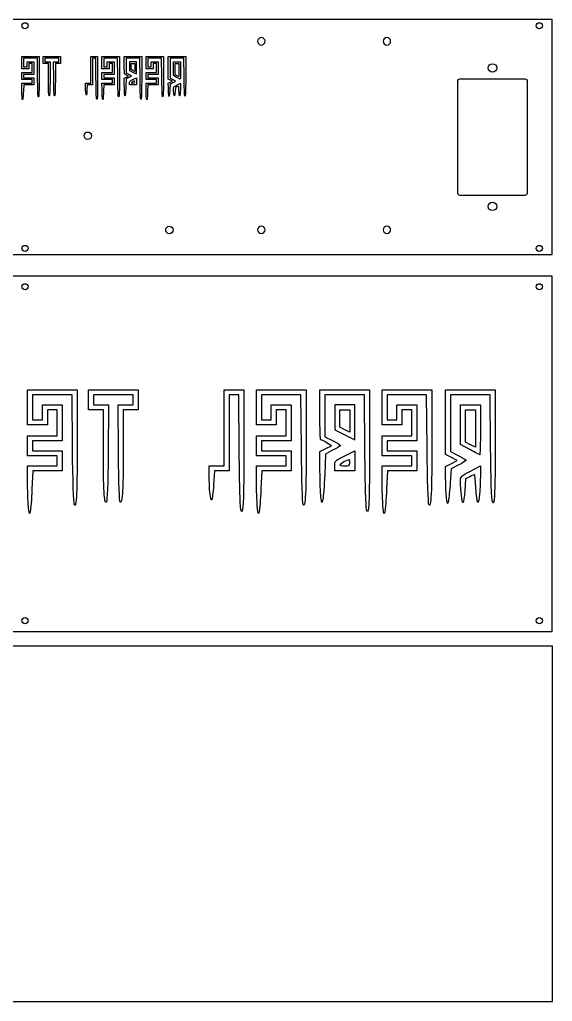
# Model space of a CAD drawing. Extents: x -6 to 426, y -422 to -25.
# Drawn here: x 210.2 to 425.8, y -421.9 to -25 of the extents above; entities that cross this region are included whole.
import ezdxf

# ---------------------------------------------------------------- set-up
doc = ezdxf.new("R2010")
doc.units = 0
doc.layers.add('LAYER_1', color=7, linetype='CONTINUOUS')

msp = doc.modelspace()

# ---------------------------------------------------------------- linework, layer by layer
at = {"layer": 'LAYER_1', "color": 250}
for points in [[(-5.87, -119.98), (425.63, -119.98), (425.63, -24.99), (-5.87, -24.99), (-5.87, -119.98), (-5.87, -119.98)], [(257.5, -44.48), (257.5, -42), (254.67, -42), (254.67, -45.54), (256.08, -46.24), (257.5, -46.96), (257.5, -44.48), (257.5, -44.48)], [(255.39, -43.95), (255.39, -42.7), (256.78, -42.7), (256.78, -45.9), (256.08, -45.54), (255.39, -45.18), (255.39, -43.95), (255.39, -43.95)], [(273.19, -45.01), (273.19, -42.7), (274.61, -42.7), (274.61, -48.01), (273.91, -47.66), (273.19, -47.3), (273.19, -45.01), (273.19, -45.01)], [(-5.87, -272.28), (425.63, -272.28), (425.63, -128.68), (-5.87, -128.68), (-5.87, -272.28), (-5.87, -272.28)], [(345.79, -187.78), (345.79, -180.73), (337.72, -180.73), (337.72, -190.78), (341.75, -192.8), (345.79, -194.83), (345.79, -187.78), (345.79, -187.78)], [(339.74, -186.25), (339.74, -182.74), (343.78, -182.74), (343.78, -191.82), (341.75, -190.78), (339.74, -189.77), (339.74, -186.25), (339.74, -186.25)], [(390.58, -189.26), (390.58, -182.74), (394.6, -182.74), (394.6, -197.85), (392.59, -196.84), (390.58, -195.8), (390.58, -189.26), (390.58, -189.26)], [(-5.75, -421.85), (425.75, -421.85), (425.75, -278.26), (-5.75, -278.26), (-5.75, -421.85), (-5.75, -421.85)]]:
    msp.add_lwpolyline(points, dxfattribs=at)
for points, knots in [([(211.17, -27.48), (211.17, -28.16), (211.72, -28.73), (212.42, -28.73), (213.1, -28.73), (213.67, -28.16), (213.67, -27.48), (213.67, -26.78), (213.1, -26.23), (212.42, -26.23), (211.72, -26.23), (211.17, -26.78), (211.17, -27.48), (211.17, -27.48), (211.17, -27.48), (211.17, -27.48)], [0, 0, 0, 0, 1, 1, 1, 2, 2, 2, 3, 3, 3, 4, 4, 4, 5, 5, 5, 5]), ([(419.2, -27.48), (419.2, -28.16), (419.75, -28.73), (420.45, -28.73), (421.13, -28.73), (421.7, -28.16), (421.7, -27.48), (421.7, -26.78), (421.13, -26.23), (420.45, -26.23), (419.75, -26.23), (419.2, -26.78), (419.2, -27.48), (419.2, -27.48), (419.2, -27.48), (419.2, -27.48)], [0, 0, 0, 0, 1, 1, 1, 2, 2, 2, 3, 3, 3, 4, 4, 4, 5, 5, 5, 5]), ([(211.51, -57.1), (211.57, -56.8), (211.68, -55.38), (211.74, -53.96), (211.74, -53.96), (211.87, -51.36), (211.87, -51.36), (211.87, -51.36), (216.04, -51.36), (216.04, -51.36), (216.04, -51.36), (216.04, -48.52), (216.04, -48.52), (216.04, -48.52), (211.8, -48.52), (211.8, -48.52), (211.8, -48.52), (211.8, -47.13), (211.8, -47.13), (211.8, -47.13), (216.04, -47.13), (216.04, -47.13), (216.04, -47.13), (216.04, -42), (216.04, -42), (216.04, -42), (213.22, -42), (213.22, -42), (213.22, -42), (213.22, -44.12), (213.22, -44.12), (213.22, -44.12), (211.8, -44.12), (211.8, -44.12), (211.8, -44.12), (211.8, -40.59), (211.8, -40.59), (211.8, -40.59), (217.41, -40.59), (217.41, -40.59), (217.41, -40.59), (217.5, -48.14), (217.5, -48.14), (217.54, -52.71), (217.62, -55.85), (217.75, -56.1), (218.05, -56.82), (218.15, -54.39), (218.15, -46.83), (218.15, -46.83), (218.15, -39.89), (218.15, -39.89), (218.15, -39.89), (211.11, -39.89), (211.11, -39.89), (211.11, -39.89), (211.11, -44.82), (211.11, -44.82), (211.11, -44.82), (213.92, -44.82), (213.92, -44.82), (213.92, -44.82), (213.92, -42.7), (213.92, -42.7), (213.92, -42.7), (215.34, -42.7), (215.34, -42.7), (215.34, -42.7), (215.34, -46.41), (215.34, -46.41), (215.34, -46.41), (211.11, -46.41), (211.11, -46.41), (211.11, -46.41), (211.11, -49.24), (211.11, -49.24), (211.11, -49.24), (215.34, -49.24), (215.34, -49.24), (215.34, -49.24), (215.34, -50.64), (215.34, -50.64), (215.34, -50.64), (211.11, -50.64), (211.11, -50.64), (211.11, -50.64), (211.13, -53.16), (211.13, -53.16), (211.13, -54.53), (211.19, -56.12), (211.25, -56.65), (211.36, -57.52), (211.38, -57.56), (211.51, -57.1), (211.51, -57.1), (211.51, -57.1), (211.51, -57.1), (211.51, -57.1), (211.51, -57.1), (211.51, -57.1)], [0, 0, 0, 0, 1, 1, 1, 2, 2, 2, 3, 3, 3, 4, 4, 4, 5, 5, 5, 6, 6, 6, 7, 7, 7, 8, 8, 8, 9, 9, 9, 10, 10, 10, 11, 11, 11, 12, 12, 12, 13, 13, 13, 14, 14, 14, 15, 15, 15, 16, 16, 16, 17, 17, 17, 18, 18, 18, 19, 19, 19, 20, 20, 20, 21, 21, 21, 22, 22, 22, 23, 23, 23, 24, 24, 24, 25, 25, 25, 26, 26, 26, 27, 27, 27, 28, 28, 28, 29, 29, 29, 30, 30, 30, 31, 31, 31, 32, 32, 32, 33, 33, 33, 33]), ([(224.57, -54.6), (224.63, -53.86), (224.69, -50.87), (224.69, -47.97), (224.69, -47.97), (224.69, -42.7), (224.69, -42.7), (224.69, -42.7), (226.81, -42.7), (226.81, -42.7), (226.81, -42.7), (226.81, -39.89), (226.81, -39.89), (226.81, -39.89), (219.74, -39.89), (219.74, -39.89), (219.74, -39.89), (219.74, -42.7), (219.74, -42.7), (219.74, -42.7), (221.86, -42.7), (221.86, -42.7), (221.86, -42.7), (221.86, -48.14), (221.86, -48.14), (221.86, -54.11), (221.99, -56.08), (222.28, -55.76), (222.43, -55.64), (222.49, -53.41), (222.54, -48.8), (222.54, -48.8), (222.6, -42), (222.6, -42), (222.6, -42), (220.46, -42), (220.46, -42), (220.46, -42), (220.46, -40.59), (220.46, -40.59), (220.46, -40.59), (226.09, -40.59), (226.09, -40.59), (226.09, -40.59), (226.09, -42), (226.09, -42), (226.09, -42), (223.95, -42), (223.95, -42), (223.95, -42), (224.02, -48.8), (224.02, -48.8), (224.06, -53.41), (224.12, -55.64), (224.27, -55.76), (224.4, -55.91), (224.48, -55.59), (224.57, -54.6), (224.57, -54.6), (224.57, -54.6), (224.57, -54.6), (224.57, -54.6), (224.57, -54.6), (224.57, -54.6)], [0, 0, 0, 0, 1, 1, 1, 2, 2, 2, 3, 3, 3, 4, 4, 4, 5, 5, 5, 6, 6, 6, 7, 7, 7, 8, 8, 8, 9, 9, 9, 10, 10, 10, 11, 11, 11, 12, 12, 12, 13, 13, 13, 14, 14, 14, 15, 15, 15, 16, 16, 16, 17, 17, 17, 18, 18, 18, 19, 19, 19, 20, 20, 20, 21, 21, 21, 21]), ([(241.67, -56.04), (241.73, -55.28), (241.8, -51.34), (241.8, -47.27), (241.8, -47.27), (241.8, -39.89), (241.8, -39.89), (241.8, -39.89), (238.98, -39.89), (238.98, -39.89), (238.98, -39.89), (238.98, -50.64), (238.98, -50.64), (238.98, -50.64), (236.87, -50.64), (236.87, -50.64), (236.87, -50.64), (236.87, -51.93), (236.87, -51.93), (236.87, -53.71), (237.06, -55.64), (237.23, -55.47), (237.31, -55.38), (237.42, -54.43), (237.48, -53.35), (237.48, -53.35), (237.61, -51.36), (237.61, -51.36), (237.61, -51.36), (239.68, -51.36), (239.68, -51.36), (239.68, -51.36), (239.68, -40.59), (239.68, -40.59), (239.68, -40.59), (241.06, -40.59), (241.06, -40.59), (241.06, -40.59), (241.12, -48.59), (241.12, -48.59), (241.16, -53.5), (241.27, -56.71), (241.37, -56.99), (241.54, -57.35), (241.59, -57.2), (241.67, -56.04), (241.67, -56.04), (241.67, -56.04), (241.67, -56.04), (241.67, -56.04), (241.67, -56.04), (241.67, -56.04)], [0, 0, 0, 0, 1, 1, 1, 2, 2, 2, 3, 3, 3, 4, 4, 4, 5, 5, 5, 6, 6, 6, 7, 7, 7, 8, 8, 8, 9, 9, 9, 10, 10, 10, 11, 11, 11, 12, 12, 12, 13, 13, 13, 14, 14, 14, 15, 15, 15, 16, 16, 16, 17, 17, 17, 17]), ([(243.96, -57.1), (244.02, -56.8), (244.13, -55.38), (244.21, -53.96), (244.21, -53.96), (244.32, -51.36), (244.32, -51.36), (244.32, -51.36), (248.51, -51.36), (248.51, -51.36), (248.51, -51.36), (248.51, -48.52), (248.51, -48.52), (248.51, -48.52), (244.27, -48.52), (244.27, -48.52), (244.27, -48.52), (244.27, -47.13), (244.27, -47.13), (244.27, -47.13), (248.51, -47.13), (248.51, -47.13), (248.51, -47.13), (248.51, -42), (248.51, -42), (248.51, -42), (245.67, -42), (245.67, -42), (245.67, -42), (245.67, -44.12), (245.67, -44.12), (245.67, -44.12), (244.27, -44.12), (244.27, -44.12), (244.27, -44.12), (244.27, -40.59), (244.27, -40.59), (244.27, -40.59), (249.88, -40.59), (249.88, -40.59), (249.88, -40.59), (249.95, -48.14), (249.95, -48.14), (249.99, -52.71), (250.09, -55.85), (250.2, -56.1), (250.5, -56.82), (250.62, -54.39), (250.62, -46.83), (250.62, -46.83), (250.62, -39.89), (250.62, -39.89), (250.62, -39.89), (243.55, -39.89), (243.55, -39.89), (243.55, -39.89), (243.55, -44.82), (243.55, -44.82), (243.55, -44.82), (246.39, -44.82), (246.39, -44.82), (246.39, -44.82), (246.39, -42.7), (246.39, -42.7), (246.39, -42.7), (247.79, -42.7), (247.79, -42.7), (247.79, -42.7), (247.79, -46.41), (247.79, -46.41), (247.79, -46.41), (243.55, -46.41), (243.55, -46.41), (243.55, -46.41), (243.55, -49.24), (243.55, -49.24), (243.55, -49.24), (247.79, -49.24), (247.79, -49.24), (247.79, -49.24), (247.79, -50.64), (247.79, -50.64), (247.79, -50.64), (243.55, -50.64), (243.55, -50.64), (243.55, -50.64), (243.58, -53.16), (243.58, -53.16), (243.6, -54.53), (243.64, -56.12), (243.72, -56.65), (243.83, -57.52), (243.85, -57.56), (243.96, -57.1), (243.96, -57.1), (243.96, -57.1), (243.96, -57.1), (243.96, -57.1), (243.96, -57.1), (243.96, -57.1)], [0, 0, 0, 0, 1, 1, 1, 2, 2, 2, 3, 3, 3, 4, 4, 4, 5, 5, 5, 6, 6, 6, 7, 7, 7, 8, 8, 8, 9, 9, 9, 10, 10, 10, 11, 11, 11, 12, 12, 12, 13, 13, 13, 14, 14, 14, 15, 15, 15, 16, 16, 16, 17, 17, 17, 18, 18, 18, 19, 19, 19, 20, 20, 20, 21, 21, 21, 22, 22, 22, 23, 23, 23, 24, 24, 24, 25, 25, 25, 26, 26, 26, 27, 27, 27, 28, 28, 28, 29, 29, 29, 30, 30, 30, 31, 31, 31, 32, 32, 32, 33, 33, 33, 33]), ([(259.49, -56.04), (259.56, -55.28), (259.62, -51.34), (259.62, -47.27), (259.62, -47.27), (259.62, -39.89), (259.62, -39.89), (259.62, -39.89), (252.55, -39.89), (252.55, -39.89), (252.55, -39.89), (252.55, -43.42), (252.55, -43.42), (252.55, -45.35), (252.61, -46.94), (252.7, -46.94), (252.76, -46.94), (253.14, -47.15), (253.52, -47.38), (253.52, -47.38), (254.22, -47.8), (254.22, -47.8), (254.22, -47.8), (253.4, -48.21), (253.4, -48.21), (253.4, -48.21), (252.55, -48.61), (252.55, -48.61), (252.55, -48.61), (252.57, -51.34), (252.57, -51.34), (252.59, -52.86), (252.66, -54.53), (252.72, -55.06), (252.82, -56.02), (252.82, -56.02), (252.97, -55.42), (253.06, -55.08), (253.18, -53.5), (253.25, -51.89), (253.25, -51.89), (253.35, -48.97), (253.35, -48.97), (253.35, -48.97), (254.35, -48.44), (254.35, -48.44), (254.9, -48.14), (255.41, -47.85), (255.47, -47.78), (255.53, -47.72), (255.07, -47.4), (254.43, -47.08), (254.43, -47.08), (253.27, -46.51), (253.27, -46.51), (253.27, -46.51), (253.27, -40.59), (253.27, -40.59), (253.27, -40.59), (258.88, -40.59), (258.88, -40.59), (258.88, -40.59), (258.94, -48.59), (258.94, -48.59), (258.98, -53.5), (259.09, -56.71), (259.2, -56.99), (259.34, -57.35), (259.39, -57.2), (259.49, -56.04), (259.49, -56.04), (259.49, -56.04), (259.49, -56.04), (259.49, -56.04), (259.49, -56.04), (259.49, -56.04)], [0, 0, 0, 0, 1, 1, 1, 2, 2, 2, 3, 3, 3, 4, 4, 4, 5, 5, 5, 6, 6, 6, 7, 7, 7, 8, 8, 8, 9, 9, 9, 10, 10, 10, 11, 11, 11, 12, 12, 12, 13, 13, 13, 14, 14, 14, 15, 15, 15, 16, 16, 16, 17, 17, 17, 18, 18, 18, 19, 19, 19, 20, 20, 20, 21, 21, 21, 22, 22, 22, 23, 23, 23, 24, 24, 24, 25, 25, 25, 25]), ([(261.78, -57.1), (261.84, -56.8), (261.95, -55.38), (262.01, -53.96), (262.01, -53.96), (262.14, -51.36), (262.14, -51.36), (262.14, -51.36), (266.31, -51.36), (266.31, -51.36), (266.31, -51.36), (266.31, -48.52), (266.31, -48.52), (266.31, -48.52), (262.07, -48.52), (262.07, -48.52), (262.07, -48.52), (262.07, -47.13), (262.07, -47.13), (262.07, -47.13), (266.31, -47.13), (266.31, -47.13), (266.31, -47.13), (266.31, -42), (266.31, -42), (266.31, -42), (263.49, -42), (263.49, -42), (263.49, -42), (263.49, -44.12), (263.49, -44.12), (263.49, -44.12), (262.07, -44.12), (262.07, -44.12), (262.07, -44.12), (262.07, -40.59), (262.07, -40.59), (262.07, -40.59), (267.68, -40.59), (267.68, -40.59), (267.68, -40.59), (267.77, -48.14), (267.77, -48.14), (267.81, -52.71), (267.9, -55.85), (268.02, -56.1), (268.32, -56.82), (268.42, -54.39), (268.42, -46.83), (268.42, -46.83), (268.42, -39.89), (268.42, -39.89), (268.42, -39.89), (261.38, -39.89), (261.38, -39.89), (261.38, -39.89), (261.38, -44.82), (261.38, -44.82), (261.38, -44.82), (264.19, -44.82), (264.19, -44.82), (264.19, -44.82), (264.19, -42.7), (264.19, -42.7), (264.19, -42.7), (265.61, -42.7), (265.61, -42.7), (265.61, -42.7), (265.61, -46.41), (265.61, -46.41), (265.61, -46.41), (261.38, -46.41), (261.38, -46.41), (261.38, -46.41), (261.38, -49.24), (261.38, -49.24), (261.38, -49.24), (265.61, -49.24), (265.61, -49.24), (265.61, -49.24), (265.61, -50.64), (265.61, -50.64), (265.61, -50.64), (261.38, -50.64), (261.38, -50.64), (261.38, -50.64), (261.4, -53.16), (261.4, -53.16), (261.4, -54.53), (261.46, -56.12), (261.52, -56.65), (261.63, -57.52), (261.65, -57.56), (261.78, -57.1), (261.78, -57.1), (261.78, -57.1), (261.78, -57.1)], [0, 0, 0, 0, 1, 1, 1, 2, 2, 2, 3, 3, 3, 4, 4, 4, 5, 5, 5, 6, 6, 6, 7, 7, 7, 8, 8, 8, 9, 9, 9, 10, 10, 10, 11, 11, 11, 12, 12, 12, 13, 13, 13, 14, 14, 14, 15, 15, 15, 16, 16, 16, 17, 17, 17, 18, 18, 18, 19, 19, 19, 20, 20, 20, 21, 21, 21, 22, 22, 22, 23, 23, 23, 24, 24, 24, 25, 25, 25, 26, 26, 26, 27, 27, 27, 28, 28, 28, 29, 29, 29, 30, 30, 30, 31, 31, 31, 32, 32, 32, 32]), ([(277.31, -54.79), (277.38, -54.05), (277.42, -50.36), (277.42, -46.66), (277.42, -46.66), (277.42, -39.89), (277.42, -39.89), (277.42, -39.89), (270.37, -39.89), (270.37, -39.89), (270.37, -39.89), (270.37, -49.05), (270.37, -49.05), (270.37, -49.05), (271.2, -49.48), (271.2, -49.48), (271.2, -49.48), (272.04, -49.9), (272.04, -49.9), (272.04, -49.9), (271.2, -50.32), (271.2, -50.32), (271.2, -50.32), (270.37, -50.72), (270.37, -50.72), (270.37, -50.72), (270.39, -52.48), (270.39, -52.48), (270.39, -53.48), (270.46, -54.7), (270.54, -55.23), (270.65, -56.19), (270.67, -56.19), (270.77, -55.59), (270.86, -55.25), (270.96, -54.09), (271.03, -53.03), (271.03, -53.03), (271.16, -51.08), (271.16, -51.08), (271.16, -51.08), (272.17, -50.55), (272.17, -50.55), (272.72, -50.26), (273.23, -49.96), (273.29, -49.9), (273.36, -49.84), (272.89, -49.52), (272.23, -49.2), (272.23, -49.2), (271.07, -48.63), (271.07, -48.63), (271.07, -48.63), (271.07, -40.59), (271.07, -40.59), (271.07, -40.59), (276.68, -40.59), (276.68, -40.59), (276.68, -40.59), (276.76, -47.95), (276.76, -47.95), (276.81, -52.42), (276.91, -55.49), (277.02, -55.74), (277.17, -56.12), (277.21, -55.95), (277.31, -54.79), (277.31, -54.79), (277.31, -54.79), (277.31, -54.79), (277.31, -54.79), (277.31, -54.79), (277.31, -54.79)], [0, 0, 0, 0, 1, 1, 1, 2, 2, 2, 3, 3, 3, 4, 4, 4, 5, 5, 5, 6, 6, 6, 7, 7, 7, 8, 8, 8, 9, 9, 9, 10, 10, 10, 11, 11, 11, 12, 12, 12, 13, 13, 13, 14, 14, 14, 15, 15, 15, 16, 16, 16, 17, 17, 17, 18, 18, 18, 19, 19, 19, 20, 20, 20, 21, 21, 21, 22, 22, 22, 23, 23, 23, 24, 24, 24, 24]), ([(275.3, -45.54), (275.3, -45.54), (275.3, -42), (275.3, -42), (275.3, -42), (272.49, -42), (272.49, -42), (272.49, -42), (272.49, -47.61), (272.49, -47.61), (272.49, -47.61), (273.8, -48.33), (273.8, -48.33), (274.52, -48.73), (275.16, -49.05), (275.22, -49.05), (275.26, -49.05), (275.3, -47.46), (275.3, -45.54), (275.3, -45.54), (275.3, -45.54), (275.3, -45.54)], [0, 0, 0, 0, 1, 1, 1, 2, 2, 2, 3, 3, 3, 4, 4, 4, 5, 5, 5, 6, 6, 6, 7, 7, 7, 7]), ([(399.83, -44.48), (399.83, -45.41), (400.59, -46.17), (401.52, -46.17), (402.47, -46.17), (403.24, -45.41), (403.24, -44.48), (403.24, -43.55), (402.47, -42.79), (401.52, -42.79), (400.59, -42.79), (399.83, -43.55), (399.83, -44.48), (399.83, -44.48), (399.83, -44.48), (399.83, -44.48)], [0, 0, 0, 0, 1, 1, 1, 2, 2, 2, 3, 3, 3, 4, 4, 4, 5, 5, 5, 5]), ([(257.5, -49.94), (257.5, -49.94), (257.5, -48.52), (257.5, -48.52), (257.5, -48.52), (256.08, -49.24), (256.08, -49.24), (254.67, -49.94), (254.67, -49.94), (254.67, -50.66), (254.67, -50.66), (254.67, -51.36), (254.67, -51.36), (254.67, -51.36), (257.5, -51.36), (257.5, -51.36), (257.5, -51.36), (257.5, -49.94), (257.5, -49.94), (257.5, -49.94), (257.5, -49.94), (257.5, -49.94)], [0, 0, 0, 0, 1, 1, 1, 2, 2, 2, 3, 3, 3, 4, 4, 4, 5, 5, 5, 6, 6, 6, 7, 7, 7, 7]), ([(255.39, -50.51), (255.39, -50.39), (256.49, -49.77), (256.7, -49.77), (256.76, -49.77), (256.78, -49.96), (256.78, -50.22), (256.78, -50.6), (256.72, -50.64), (256.08, -50.64), (255.7, -50.64), (255.39, -50.58), (255.39, -50.51), (255.39, -50.51), (255.39, -50.51), (255.39, -50.51)], [0, 0, 0, 0, 1, 1, 1, 2, 2, 2, 3, 3, 3, 4, 4, 4, 5, 5, 5, 5]), ([(275.2, -54.6), (275.26, -53.86), (275.3, -52.65), (275.3, -51.93), (275.3, -51.93), (275.3, -50.62), (275.3, -50.62), (275.3, -50.62), (273.91, -51.38), (273.91, -51.38), (272.49, -52.14), (272.49, -52.14), (272.49, -52.86), (272.49, -54.09), (272.7, -55.93), (272.85, -55.85), (272.91, -55.8), (273.04, -55.02), (273.1, -54.11), (273.1, -54.11), (273.23, -52.46), (273.23, -52.46), (273.23, -52.46), (273.82, -52.16), (273.82, -52.16), (274.16, -52.02), (274.46, -51.89), (274.5, -51.89), (274.52, -51.89), (274.61, -52.73), (274.67, -53.77), (274.73, -54.83), (274.86, -55.74), (274.94, -55.83), (275.01, -55.89), (275.13, -55.34), (275.2, -54.6), (275.2, -54.6), (275.2, -54.6), (275.2, -54.6), (275.2, -54.6), (275.2, -54.6), (275.2, -54.6)], [0, 0, 0, 0, 1, 1, 1, 2, 2, 2, 3, 3, 3, 4, 4, 4, 5, 5, 5, 6, 6, 6, 7, 7, 7, 8, 8, 8, 9, 9, 9, 10, 10, 10, 11, 11, 11, 12, 12, 12, 13, 13, 13, 14, 14, 14, 14]), ([(387.47, -95.03), (387.47, -95.58), (387.93, -96.02), (388.48, -96.02), (388.48, -96.02), (414.58, -96.02), (414.58, -96.02), (415.13, -96.02), (415.58, -95.58), (415.58, -95.03), (415.58, -95.03), (415.58, -49.92), (415.58, -49.92), (415.58, -49.37), (415.13, -48.93), (414.58, -48.93), (414.58, -48.93), (388.48, -48.93), (388.48, -48.93), (387.93, -48.93), (387.47, -49.37), (387.47, -49.92), (387.47, -49.92), (387.47, -95.03), (387.47, -95.03), (387.47, -95.03), (387.47, -95.03), (387.47, -95.03)], [0, 0, 0, 0, 1, 1, 1, 2, 2, 2, 3, 3, 3, 4, 4, 4, 5, 5, 5, 6, 6, 6, 7, 7, 7, 8, 8, 8, 9, 9, 9, 9]), ([(399.83, -100.49), (399.83, -101.42), (400.59, -102.18), (401.52, -102.18), (402.47, -102.18), (403.24, -101.42), (403.24, -100.49), (403.24, -99.53), (402.47, -98.77), (401.52, -98.77), (400.59, -98.77), (399.83, -99.53), (399.83, -100.49), (399.83, -100.49), (399.83, -100.49), (399.83, -100.49)], [0, 0, 0, 0, 1, 1, 1, 2, 2, 2, 3, 3, 3, 4, 4, 4, 5, 5, 5, 5]), ([(211.17, -117.48), (211.17, -118.16), (211.72, -118.73), (212.42, -118.73), (213.1, -118.73), (213.67, -118.16), (213.67, -117.48), (213.67, -116.79), (213.1, -116.23), (212.42, -116.23), (211.72, -116.23), (211.17, -116.79), (211.17, -117.48), (211.17, -117.48), (211.17, -117.48), (211.17, -117.48)], [0, 0, 0, 0, 1, 1, 1, 2, 2, 2, 3, 3, 3, 4, 4, 4, 5, 5, 5, 5]), ([(419.2, -117.48), (419.2, -118.16), (419.75, -118.73), (420.45, -118.73), (421.13, -118.73), (421.7, -118.16), (421.7, -117.48), (421.7, -116.79), (421.13, -116.23), (420.45, -116.23), (419.75, -116.23), (419.2, -116.79), (419.2, -117.48), (419.2, -117.48), (419.2, -117.48), (419.2, -117.48)], [0, 0, 0, 0, 1, 1, 1, 2, 2, 2, 3, 3, 3, 4, 4, 4, 5, 5, 5, 5]), ([(211.17, -132.98), (211.17, -133.68), (211.72, -134.23), (212.42, -134.23), (213.1, -134.23), (213.67, -133.68), (213.67, -132.98), (213.67, -132.28), (213.1, -131.73), (212.42, -131.73), (211.72, -131.73), (211.17, -132.28), (211.17, -132.98), (211.17, -132.98), (211.17, -132.98), (211.17, -132.98)], [0, 0, 0, 0, 1, 1, 1, 2, 2, 2, 3, 3, 3, 4, 4, 4, 5, 5, 5, 5]), ([(419.2, -132.98), (419.2, -133.68), (419.75, -134.23), (420.45, -134.23), (421.13, -134.23), (421.7, -133.68), (421.7, -132.98), (421.7, -132.28), (421.13, -131.73), (420.45, -131.73), (419.75, -131.73), (419.2, -132.28), (419.2, -132.98), (419.2, -132.98), (419.2, -132.98), (419.2, -132.98)], [0, 0, 0, 0, 1, 1, 1, 2, 2, 2, 3, 3, 3, 4, 4, 4, 5, 5, 5, 5]), ([(214.53, -223.76), (214.72, -222.94), (215.04, -218.91), (215.21, -214.83), (215.21, -214.83), (215.57, -207.4), (215.57, -207.4), (215.57, -207.4), (227.49, -207.4), (227.49, -207.4), (227.49, -207.4), (227.49, -199.36), (227.49, -199.36), (227.49, -199.36), (215.4, -199.36), (215.4, -199.36), (215.4, -199.36), (215.4, -195.31), (215.4, -195.31), (215.4, -195.31), (227.49, -195.31), (227.49, -195.31), (227.49, -195.31), (227.49, -180.73), (227.49, -180.73), (227.49, -180.73), (219.42, -180.73), (219.42, -180.73), (219.42, -180.73), (219.42, -186.76), (219.42, -186.76), (219.42, -186.76), (215.4, -186.76), (215.4, -186.76), (215.4, -186.76), (215.4, -176.69), (215.4, -176.69), (215.4, -176.69), (231.43, -176.69), (231.43, -176.69), (231.43, -176.69), (231.62, -198.21), (231.62, -198.21), (231.74, -211.32), (232.04, -220.21), (232.34, -220.95), (233.22, -223.02), (233.52, -216.06), (233.52, -194.49), (233.52, -194.49), (233.52, -174.68), (233.52, -174.68), (233.52, -174.68), (213.39, -174.68), (213.39, -174.68), (213.39, -174.68), (213.39, -188.77), (213.39, -188.77), (213.39, -188.77), (221.46, -188.77), (221.46, -188.77), (221.46, -188.77), (221.46, -182.74), (221.46, -182.74), (221.46, -182.74), (225.48, -182.74), (225.48, -182.74), (225.48, -182.74), (225.48, -193.3), (225.48, -193.3), (225.48, -193.3), (213.39, -193.3), (213.39, -193.3), (213.39, -193.3), (213.39, -201.37), (213.39, -201.37), (213.39, -201.37), (225.48, -201.37), (225.48, -201.37), (225.48, -201.37), (225.48, -205.39), (225.48, -205.39), (225.48, -205.39), (213.39, -205.39), (213.39, -205.39), (213.39, -205.39), (213.43, -212.56), (213.43, -212.56), (213.48, -216.5), (213.65, -220.99), (213.84, -222.49), (214.13, -224.99), (214.22, -225.12), (214.53, -223.76), (214.53, -223.76), (214.53, -223.76), (214.53, -223.76), (214.53, -223.76), (214.53, -223.76), (214.53, -223.76)], [0, 0, 0, 0, 1, 1, 1, 2, 2, 2, 3, 3, 3, 4, 4, 4, 5, 5, 5, 6, 6, 6, 7, 7, 7, 8, 8, 8, 9, 9, 9, 10, 10, 10, 11, 11, 11, 12, 12, 12, 13, 13, 13, 14, 14, 14, 15, 15, 15, 16, 16, 16, 17, 17, 17, 18, 18, 18, 19, 19, 19, 20, 20, 20, 21, 21, 21, 22, 22, 22, 23, 23, 23, 24, 24, 24, 25, 25, 25, 26, 26, 26, 27, 27, 27, 28, 28, 28, 29, 29, 29, 30, 30, 30, 31, 31, 31, 32, 32, 32, 33, 33, 33, 33]), ([(251.83, -216.67), (252, -214.53), (252.15, -206.02), (252.15, -197.77), (252.15, -197.77), (252.15, -182.74), (252.15, -182.74), (252.15, -182.74), (258.2, -182.74), (258.2, -182.74), (258.2, -182.74), (258.2, -174.68), (258.2, -174.68), (258.2, -174.68), (238.05, -174.68), (238.05, -174.68), (238.05, -174.68), (238.05, -182.74), (238.05, -182.74), (238.05, -182.74), (244.1, -182.74), (244.1, -182.74), (244.1, -182.74), (244.1, -198.21), (244.1, -198.21), (244.1, -215.25), (244.42, -220.88), (245.31, -219.99), (245.69, -219.61), (245.92, -213.26), (246.03, -200.08), (246.03, -200.08), (246.2, -180.73), (246.2, -180.73), (246.2, -180.73), (240.06, -180.73), (240.06, -180.73), (240.06, -180.73), (240.06, -176.69), (240.06, -176.69), (240.06, -176.69), (256.17, -176.69), (256.17, -176.69), (256.17, -176.69), (256.17, -180.73), (256.17, -180.73), (256.17, -180.73), (250.05, -180.73), (250.05, -180.73), (250.05, -180.73), (250.22, -200.08), (250.22, -200.08), (250.33, -213.26), (250.56, -219.61), (250.94, -219.99), (251.34, -220.4), (251.58, -219.49), (251.83, -216.67), (251.83, -216.67), (251.83, -216.67), (251.83, -216.67), (251.83, -216.67), (251.83, -216.67), (251.83, -216.67)], [0, 0, 0, 0, 1, 1, 1, 2, 2, 2, 3, 3, 3, 4, 4, 4, 5, 5, 5, 6, 6, 6, 7, 7, 7, 8, 8, 8, 9, 9, 9, 10, 10, 10, 11, 11, 11, 12, 12, 12, 13, 13, 13, 14, 14, 14, 15, 15, 15, 16, 16, 16, 17, 17, 17, 18, 18, 18, 19, 19, 19, 20, 20, 20, 21, 21, 21, 21]), ([(300.64, -220.76), (300.83, -218.6), (300.98, -207.34), (300.98, -195.74), (300.98, -195.74), (300.98, -174.68), (300.98, -174.68), (300.98, -174.68), (292.94, -174.68), (292.94, -174.68), (292.94, -174.68), (292.94, -205.39), (292.94, -205.39), (292.94, -205.39), (286.88, -205.39), (286.88, -205.39), (286.88, -205.39), (286.88, -209.03), (286.88, -209.03), (286.9, -214.13), (287.45, -219.61), (287.94, -219.13), (288.15, -218.91), (288.49, -216.18), (288.68, -213.07), (288.68, -213.07), (289.04, -207.4), (289.04, -207.4), (289.04, -207.4), (294.95, -207.4), (294.95, -207.4), (294.95, -207.4), (294.95, -176.69), (294.95, -176.69), (294.95, -176.69), (298.88, -176.69), (298.88, -176.69), (298.88, -176.69), (299.07, -199.46), (299.07, -199.46), (299.2, -213.52), (299.48, -222.72), (299.79, -223.47), (300.24, -224.5), (300.37, -224.08), (300.64, -220.76), (300.64, -220.76), (300.64, -220.76), (300.64, -220.76), (300.64, -220.76), (300.64, -220.76), (300.64, -220.76)], [0, 0, 0, 0, 1, 1, 1, 2, 2, 2, 3, 3, 3, 4, 4, 4, 5, 5, 5, 6, 6, 6, 7, 7, 7, 8, 8, 8, 9, 9, 9, 10, 10, 10, 11, 11, 11, 12, 12, 12, 13, 13, 13, 14, 14, 14, 15, 15, 15, 16, 16, 16, 17, 17, 17, 17]), ([(307.16, -223.76), (307.35, -222.94), (307.67, -218.91), (307.84, -214.83), (307.84, -214.83), (308.18, -207.4), (308.18, -207.4), (308.18, -207.4), (320.11, -207.4), (320.11, -207.4), (320.11, -207.4), (320.11, -199.36), (320.11, -199.36), (320.11, -199.36), (308.03, -199.36), (308.03, -199.36), (308.03, -199.36), (308.03, -195.31), (308.03, -195.31), (308.03, -195.31), (320.11, -195.31), (320.11, -195.31), (320.11, -195.31), (320.11, -180.73), (320.11, -180.73), (320.11, -180.73), (312.05, -180.73), (312.05, -180.73), (312.05, -180.73), (312.05, -186.76), (312.05, -186.76), (312.05, -186.76), (308.03, -186.76), (308.03, -186.76), (308.03, -186.76), (308.03, -176.69), (308.03, -176.69), (308.03, -176.69), (324.05, -176.69), (324.05, -176.69), (324.05, -176.69), (324.24, -198.21), (324.24, -198.21), (324.37, -211.32), (324.64, -220.21), (324.96, -220.95), (325.83, -223.02), (326.15, -216.06), (326.15, -194.49), (326.15, -194.49), (326.15, -174.68), (326.15, -174.68), (326.15, -174.68), (306.02, -174.68), (306.02, -174.68), (306.02, -174.68), (306.02, -188.77), (306.02, -188.77), (306.02, -188.77), (314.06, -188.77), (314.06, -188.77), (314.06, -188.77), (314.06, -182.74), (314.06, -182.74), (314.06, -182.74), (318.1, -182.74), (318.1, -182.74), (318.1, -182.74), (318.1, -193.3), (318.1, -193.3), (318.1, -193.3), (306.02, -193.3), (306.02, -193.3), (306.02, -193.3), (306.02, -201.37), (306.02, -201.37), (306.02, -201.37), (318.1, -201.37), (318.1, -201.37), (318.1, -201.37), (318.1, -205.39), (318.1, -205.39), (318.1, -205.39), (306.02, -205.39), (306.02, -205.39), (306.02, -205.39), (306.06, -212.56), (306.06, -212.56), (306.1, -216.5), (306.27, -220.99), (306.46, -222.49), (306.76, -224.99), (306.84, -225.12), (307.16, -223.76), (307.16, -223.76), (307.16, -223.76), (307.16, -223.76), (307.16, -223.76), (307.16, -223.76), (307.16, -223.76)], [0, 0, 0, 0, 1, 1, 1, 2, 2, 2, 3, 3, 3, 4, 4, 4, 5, 5, 5, 6, 6, 6, 7, 7, 7, 8, 8, 8, 9, 9, 9, 10, 10, 10, 11, 11, 11, 12, 12, 12, 13, 13, 13, 14, 14, 14, 15, 15, 15, 16, 16, 16, 17, 17, 17, 18, 18, 18, 19, 19, 19, 20, 20, 20, 21, 21, 21, 22, 22, 22, 23, 23, 23, 24, 24, 24, 25, 25, 25, 26, 26, 26, 27, 27, 27, 28, 28, 28, 29, 29, 29, 30, 30, 30, 31, 31, 31, 32, 32, 32, 33, 33, 33, 33]), ([(351.48, -220.76), (351.67, -218.6), (351.82, -207.34), (351.82, -195.74), (351.82, -195.74), (351.82, -174.68), (351.82, -174.68), (351.82, -174.68), (331.69, -174.68), (331.69, -174.68), (331.69, -174.68), (331.69, -184.75), (331.69, -184.75), (331.69, -190.28), (331.86, -194.83), (332.07, -194.83), (332.26, -194.83), (333.34, -195.36), (334.44, -196.03), (334.44, -196.03), (336.43, -197.24), (336.43, -197.24), (336.43, -197.24), (334.06, -198.38), (334.06, -198.38), (334.06, -198.38), (331.69, -199.55), (331.69, -199.55), (331.69, -199.55), (331.73, -207.38), (331.73, -207.38), (331.76, -211.68), (331.95, -216.46), (332.14, -217.96), (332.48, -220.73), (332.48, -220.73), (332.9, -218.98), (333.13, -218.03), (333.47, -213.5), (333.64, -208.92), (333.64, -208.92), (333.96, -200.61), (333.96, -200.61), (333.96, -200.61), (336.81, -199.08), (336.81, -199.08), (338.38, -198.26), (339.84, -197.41), (340.01, -197.22), (340.2, -197.03), (338.87, -196.14), (337.03, -195.23), (337.03, -195.23), (333.7, -193.6), (333.7, -193.6), (333.7, -193.6), (333.7, -176.69), (333.7, -176.69), (333.7, -176.69), (349.73, -176.69), (349.73, -176.69), (349.73, -176.69), (349.92, -199.46), (349.92, -199.46), (350.04, -213.52), (350.32, -222.72), (350.64, -223.47), (351.08, -224.5), (351.21, -224.08), (351.48, -220.76), (351.48, -220.76), (351.48, -220.76), (351.48, -220.76), (351.48, -220.76), (351.48, -220.76), (351.48, -220.76)], [0, 0, 0, 0, 1, 1, 1, 2, 2, 2, 3, 3, 3, 4, 4, 4, 5, 5, 5, 6, 6, 6, 7, 7, 7, 8, 8, 8, 9, 9, 9, 10, 10, 10, 11, 11, 11, 12, 12, 12, 13, 13, 13, 14, 14, 14, 15, 15, 15, 16, 16, 16, 17, 17, 17, 18, 18, 18, 19, 19, 19, 20, 20, 20, 21, 21, 21, 22, 22, 22, 23, 23, 23, 24, 24, 24, 25, 25, 25, 25]), ([(357.98, -223.76), (358.19, -222.94), (358.49, -218.91), (358.68, -214.83), (358.68, -214.83), (359.02, -207.4), (359.02, -207.4), (359.02, -207.4), (370.96, -207.4), (370.96, -207.4), (370.96, -207.4), (370.96, -199.36), (370.96, -199.36), (370.96, -199.36), (358.87, -199.36), (358.87, -199.36), (358.87, -199.36), (358.87, -195.31), (358.87, -195.31), (358.87, -195.31), (370.96, -195.31), (370.96, -195.31), (370.96, -195.31), (370.96, -180.73), (370.96, -180.73), (370.96, -180.73), (362.89, -180.73), (362.89, -180.73), (362.89, -180.73), (362.89, -186.76), (362.89, -186.76), (362.89, -186.76), (358.87, -186.76), (358.87, -186.76), (358.87, -186.76), (358.87, -176.69), (358.87, -176.69), (358.87, -176.69), (374.89, -176.69), (374.89, -176.69), (374.89, -176.69), (375.08, -198.21), (375.08, -198.21), (375.21, -211.32), (375.49, -220.21), (375.8, -220.95), (376.67, -223.02), (376.99, -216.06), (376.99, -194.49), (376.99, -194.49), (376.99, -174.68), (376.99, -174.68), (376.99, -174.68), (356.86, -174.68), (356.86, -174.68), (356.86, -174.68), (356.86, -188.77), (356.86, -188.77), (356.86, -188.77), (364.9, -188.77), (364.9, -188.77), (364.9, -188.77), (364.9, -182.74), (364.9, -182.74), (364.9, -182.74), (368.95, -182.74), (368.95, -182.74), (368.95, -182.74), (368.95, -193.3), (368.95, -193.3), (368.95, -193.3), (356.86, -193.3), (356.86, -193.3), (356.86, -193.3), (356.86, -201.37), (356.86, -201.37), (356.86, -201.37), (368.95, -201.37), (368.95, -201.37), (368.95, -201.37), (368.95, -205.39), (368.95, -205.39), (368.95, -205.39), (356.86, -205.39), (356.86, -205.39), (356.86, -205.39), (356.9, -212.56), (356.9, -212.56), (356.92, -216.5), (357.11, -220.99), (357.3, -222.49), (357.6, -224.99), (357.66, -225.12), (357.98, -223.76), (357.98, -223.76), (357.98, -223.76), (357.98, -223.76)], [0, 0, 0, 0, 1, 1, 1, 2, 2, 2, 3, 3, 3, 4, 4, 4, 5, 5, 5, 6, 6, 6, 7, 7, 7, 8, 8, 8, 9, 9, 9, 10, 10, 10, 11, 11, 11, 12, 12, 12, 13, 13, 13, 14, 14, 14, 15, 15, 15, 16, 16, 16, 17, 17, 17, 18, 18, 18, 19, 19, 19, 20, 20, 20, 21, 21, 21, 22, 22, 22, 23, 23, 23, 24, 24, 24, 25, 25, 25, 26, 26, 26, 27, 27, 27, 28, 28, 28, 29, 29, 29, 30, 30, 30, 31, 31, 31, 32, 32, 32, 32]), ([(402.33, -217.22), (402.52, -215.06), (402.66, -204.61), (402.66, -193.98), (402.66, -193.98), (402.66, -174.68), (402.66, -174.68), (402.66, -174.68), (382.53, -174.68), (382.53, -174.68), (382.53, -174.68), (382.53, -200.84), (382.53, -200.84), (382.53, -200.84), (384.93, -202.04), (384.93, -202.04), (384.93, -202.04), (387.3, -203.27), (387.3, -203.27), (387.3, -203.27), (384.93, -204.44), (384.93, -204.44), (384.93, -204.44), (382.53, -205.58), (382.53, -205.58), (382.53, -205.58), (382.58, -210.64), (382.58, -210.64), (382.6, -213.43), (382.79, -216.95), (382.98, -218.47), (383.34, -221.18), (383.36, -221.2), (383.7, -219.49), (383.89, -218.51), (384.23, -215.23), (384.42, -212.18), (384.42, -212.18), (384.8, -206.64), (384.8, -206.64), (384.8, -206.64), (387.66, -205.13), (387.66, -205.13), (389.22, -204.29), (390.68, -203.44), (390.85, -203.25), (391.04, -203.08), (389.71, -202.17), (387.87, -201.28), (387.87, -201.28), (384.55, -199.63), (384.55, -199.63), (384.55, -199.63), (384.55, -176.69), (384.55, -176.69), (384.55, -176.69), (400.55, -176.69), (400.55, -176.69), (400.55, -176.69), (400.76, -197.71), (400.76, -197.71), (400.89, -210.43), (401.16, -219.21), (401.48, -219.95), (401.92, -220.97), (402.05, -220.54), (402.33, -217.22), (402.33, -217.22), (402.33, -217.22), (402.33, -217.22), (402.33, -217.22), (402.33, -217.22), (402.33, -217.22)], [0, 0, 0, 0, 1, 1, 1, 2, 2, 2, 3, 3, 3, 4, 4, 4, 5, 5, 5, 6, 6, 6, 7, 7, 7, 8, 8, 8, 9, 9, 9, 10, 10, 10, 11, 11, 11, 12, 12, 12, 13, 13, 13, 14, 14, 14, 15, 15, 15, 16, 16, 16, 17, 17, 17, 18, 18, 18, 19, 19, 19, 20, 20, 20, 21, 21, 21, 22, 22, 22, 23, 23, 23, 24, 24, 24, 24]), ([(396.63, -190.78), (396.63, -190.78), (396.63, -180.73), (396.63, -180.73), (396.63, -180.73), (388.57, -180.73), (388.57, -180.73), (388.57, -180.73), (388.57, -196.73), (388.57, -196.73), (388.57, -196.73), (392.31, -198.81), (392.31, -198.81), (394.39, -199.93), (396.19, -200.86), (396.36, -200.86), (396.5, -200.86), (396.63, -196.33), (396.63, -190.78), (396.63, -190.78), (396.63, -190.78), (396.63, -190.78)], [0, 0, 0, 0, 1, 1, 1, 2, 2, 2, 3, 3, 3, 4, 4, 4, 5, 5, 5, 6, 6, 6, 7, 7, 7, 7]), ([(345.79, -203.36), (345.79, -203.36), (345.79, -199.34), (345.79, -199.34), (345.79, -199.34), (341.75, -201.37), (341.75, -201.37), (337.72, -203.38), (337.72, -203.38), (337.72, -205.39), (337.72, -205.39), (337.72, -207.4), (337.72, -207.4), (337.72, -207.4), (345.79, -207.4), (345.79, -207.4), (345.79, -207.4), (345.79, -203.36), (345.79, -203.36), (345.79, -203.36), (345.79, -203.36), (345.79, -203.36)], [0, 0, 0, 0, 1, 1, 1, 2, 2, 2, 3, 3, 3, 4, 4, 4, 5, 5, 5, 6, 6, 6, 7, 7, 7, 7]), ([(339.74, -204.99), (339.74, -204.63), (342.89, -202.87), (343.52, -202.87), (343.67, -202.87), (343.78, -203.44), (343.78, -204.12), (343.78, -205.26), (343.57, -205.39), (341.75, -205.39), (340.65, -205.39), (339.74, -205.2), (339.74, -204.99), (339.74, -204.99), (339.74, -204.99), (339.74, -204.99)], [0, 0, 0, 0, 1, 1, 1, 2, 2, 2, 3, 3, 3, 4, 4, 4, 5, 5, 5, 5]), ([(396.29, -216.67), (396.48, -214.53), (396.63, -211.1), (396.63, -209.05), (396.63, -209.05), (396.63, -205.33), (396.63, -205.33), (396.63, -205.33), (392.59, -207.48), (392.59, -207.48), (388.59, -209.64), (388.57, -209.69), (388.57, -211.68), (388.59, -215.21), (389.2, -220.46), (389.58, -220.23), (389.79, -220.1), (390.11, -217.88), (390.3, -215.27), (390.3, -215.27), (390.66, -210.58), (390.66, -210.58), (390.66, -210.58), (392.4, -209.75), (392.4, -209.75), (393.35, -209.28), (394.22, -208.9), (394.3, -208.9), (394.39, -208.9), (394.62, -211.34), (394.81, -214.32), (395, -217.31), (395.34, -219.91), (395.57, -220.14), (395.78, -220.35), (396.12, -218.79), (396.29, -216.67), (396.29, -216.67), (396.29, -216.67), (396.29, -216.67), (396.29, -216.67), (396.29, -216.67), (396.29, -216.67)], [0, 0, 0, 0, 1, 1, 1, 2, 2, 2, 3, 3, 3, 4, 4, 4, 5, 5, 5, 6, 6, 6, 7, 7, 7, 8, 8, 8, 9, 9, 9, 10, 10, 10, 11, 11, 11, 12, 12, 12, 13, 13, 13, 14, 14, 14, 14]), ([(211.17, -267.98), (211.17, -268.66), (211.72, -269.23), (212.42, -269.23), (213.1, -269.23), (213.67, -268.66), (213.67, -267.98), (213.67, -267.28), (213.1, -266.73), (212.42, -266.73), (211.72, -266.73), (211.17, -267.28), (211.17, -267.98), (211.17, -267.98), (211.17, -267.98), (211.17, -267.98)], [0, 0, 0, 0, 1, 1, 1, 2, 2, 2, 3, 3, 3, 4, 4, 4, 5, 5, 5, 5]), ([(419.2, -267.98), (419.2, -268.66), (419.75, -269.23), (420.45, -269.23), (421.13, -269.23), (421.7, -268.66), (421.7, -267.98), (421.7, -267.28), (421.13, -266.73), (420.45, -266.73), (419.75, -266.73), (419.2, -267.28), (419.2, -267.98), (419.2, -267.98), (419.2, -267.98), (419.2, -267.98)], [0, 0, 0, 0, 1, 1, 1, 2, 2, 2, 3, 3, 3, 4, 4, 4, 5, 5, 5, 5])]:
    msp.add_open_spline(points, degree=3, knots=knots, dxfattribs=at)
at = {"layer": 'LAYER_1', "color": 251}
for points in [[(309.53, -33.75), (309.53, -34.57), (308.85, -35.25), (308.03, -35.25), (307.2, -35.25), (306.52, -34.57), (306.52, -33.75), (306.52, -32.92), (307.2, -32.25), (308.03, -32.25), (308.85, -32.25), (309.53, -32.92), (309.53, -33.75), (309.53, -33.75), (309.53, -33.75), (309.53, -33.75)], [(360.33, -33.75), (360.33, -34.57), (359.65, -35.25), (358.83, -35.25), (358, -35.25), (357.32, -34.57), (357.32, -33.75), (357.32, -32.92), (358, -32.25), (358.83, -32.25), (359.65, -32.25), (360.33, -32.92), (360.33, -33.75), (360.33, -33.75), (360.33, -33.75), (360.33, -33.75)], [(309.53, -109.95), (309.53, -110.77), (308.85, -111.45), (308.03, -111.45), (307.2, -111.45), (306.52, -110.77), (306.52, -109.95), (306.52, -109.12), (307.2, -108.45), (308.03, -108.45), (308.85, -108.45), (309.53, -109.12), (309.53, -109.95), (309.53, -109.95), (309.53, -109.95), (309.53, -109.95)], [(360.33, -109.95), (360.33, -110.77), (359.65, -111.45), (358.83, -111.45), (358, -111.45), (357.32, -110.77), (357.32, -109.95), (357.32, -109.12), (358, -108.45), (358.83, -108.45), (359.65, -108.45), (360.33, -109.12), (360.33, -109.95), (360.33, -109.95), (360.33, -109.95), (360.33, -109.95)]]:
    msp.add_open_spline(points, degree=3, knots=[0, 0, 0, 0, 1, 1, 1, 2, 2, 2, 3, 3, 3, 4, 4, 4, 5, 5, 5, 5], dxfattribs=at)
at = {"layer": 'LAYER_1'}
for points, knots in [([(399.83, -44.48), (399.83, -45.41), (400.59, -46.17), (401.52, -46.17), (402.47, -46.17), (403.24, -45.41), (403.24, -44.48), (403.24, -43.55), (402.47, -42.79), (401.52, -42.79), (400.59, -42.79), (399.83, -43.55), (399.83, -44.48)], [0, 0, 0, 0, 1, 1, 1, 2, 2, 2, 3, 3, 3, 4, 4, 4, 4]), ([(387.47, -95.03), (387.47, -95.58), (387.93, -96.02), (388.48, -96.02), (388.48, -96.02), (414.58, -96.02), (414.58, -96.02), (415.13, -96.02), (415.58, -95.58), (415.58, -95.03), (415.58, -95.03), (415.58, -49.92), (415.58, -49.92), (415.58, -49.37), (415.13, -48.93), (414.58, -48.93), (414.58, -48.93), (388.48, -48.93), (388.48, -48.93), (387.93, -48.93), (387.47, -49.37), (387.47, -49.92), (387.47, -49.92), (387.47, -95.03), (387.47, -95.03)], [0, 0, 0, 0, 1, 1, 1, 2, 2, 2, 3, 3, 3, 4, 4, 4, 5, 5, 5, 6, 6, 6, 7, 7, 7, 8, 8, 8, 8]), ([(399.83, -100.49), (399.83, -101.42), (400.59, -102.18), (401.52, -102.18), (402.47, -102.18), (403.24, -101.42), (403.24, -100.49), (403.24, -99.53), (402.47, -98.77), (401.52, -98.77), (400.59, -98.77), (399.83, -99.53), (399.83, -100.49)], [0, 0, 0, 0, 1, 1, 1, 2, 2, 2, 3, 3, 3, 4, 4, 4, 4])]:
    msp.add_open_spline(points, degree=3, knots=knots, dxfattribs=at)
at = {"layer": 'LAYER_1', "color": 177}
for points in [[(236.29, -71.91), (236.29, -72.74), (236.97, -73.41), (237.8, -73.41), (238.62, -73.41), (239.3, -72.74), (239.3, -71.91), (239.3, -71.09), (238.62, -70.41), (237.8, -70.41), (236.97, -70.41), (236.29, -71.09), (236.29, -71.91), (236.29, -71.91), (236.29, -71.91), (236.29, -71.91)], [(269.31, -110.01), (269.31, -110.84), (269.99, -111.51), (270.82, -111.51), (271.64, -111.51), (272.32, -110.84), (272.32, -110.01), (272.32, -109.19), (271.64, -108.51), (270.82, -108.51), (269.99, -108.51), (269.31, -109.19), (269.31, -110.01), (269.31, -110.01), (269.31, -110.01), (269.31, -110.01)]]:
    msp.add_open_spline(points, degree=3, knots=[0, 0, 0, 0, 1, 1, 1, 2, 2, 2, 3, 3, 3, 4, 4, 4, 5, 5, 5, 5], dxfattribs=at)

doc.saveas('drawing.dxf')
